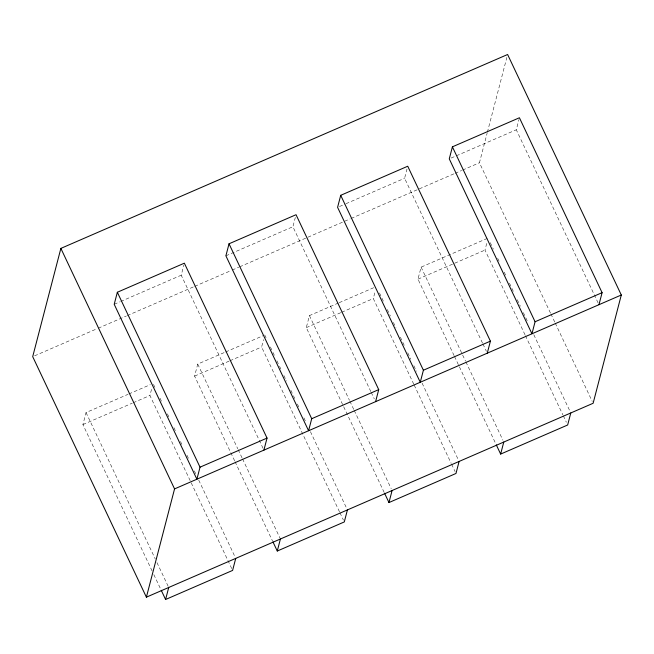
<?xml version="1.0" encoding="UTF-8"?>
<svg xmlns="http://www.w3.org/2000/svg" width="654" height="654" viewBox="0 0 654 654"><rect width="100%" height="100%" fill="white"/><g stroke="black" fill="none" stroke-linecap="round" stroke-linejoin="round"><path stroke-width="0.49" stroke-dasharray="3.27 2.45" d="M152.104 570.967L82.911 424.585L86.042 412.56L127.922 394.378M231.737 568.571L149.921 395.507L152.088 387.176M263.039 448.284L181.223 275.211L183.872 265.034M234.631 460.808L194.598 376.115L197.729 364.082L224.714 352.367M339.5 511.812L261.608 347.029L263.537 339.622M370.81 391.525L292.91 226.734L295.322 217.48M384.176 492.429L306.285 327.638L309.416 315.612L338.265 303.088M413.761 384.168L373.295 298.551L375.216 291.153M482.489 343.048L404.597 178.264L407.009 169.01M454.089 355.572L417.971 279.168L421.094 267.134L487.181 238.457M550.439 312.964L479.439 162.764L487.124 133.236M487.377 132.255L506.842 57.454M525.015 334.774L484.982 250.081L487.148 241.751M598.091 302.859L516.284 129.786L518.933 119.608M114.213 304.298L119.796 301.87M120.728 301.469L181.223 275.211M225.9 255.82L292.91 226.734M339.451 206.541L345.034 204.113M345.966 203.713L404.597 178.264M451.129 158.064L516.284 129.786M34.572 355.85L97.323 328.61M98.264 328.21L126.353 316.013M127.293 315.604L193.788 286.746M194.728 286.338L231.254 270.486M232.186 270.077L238.743 267.233M239.683 266.824L350.192 218.861M351.133 218.452L454.154 173.735M455.094 173.335L461.642 170.49M462.582 170.081L479.439 162.764M128.854 393.978L150.265 384.683M225.646 351.966L262.875 335.804M339.197 302.679L375.494 286.926M82.911 424.585L132.239 403.175M133.171 402.774L149.921 395.507M194.598 376.115L229.031 361.163M229.963 360.763L261.608 347.029M306.285 327.638L340.718 312.694M341.65 312.285L373.295 298.551M417.971 279.168L484.982 250.081M550.872 313.887L554.796 322.177M555.23 323.101L592.254 401.425M490.287 242.65L493.329 249.1M497.686 258.305L499.86 262.908M504.209 272.113L506.384 276.716M509.433 283.157L513.349 291.447M517.265 299.728L520.314 306.178M523.355 312.62L527.271 320.901M533.803 334.709L569.92 411.121M525.448 335.698L562.873 414.865M563.307 415.789L566.356 422.231M482.93 343.971L486.404 351.329M421.094 267.134L465.484 361.033M465.918 361.956L502.91 440.207M454.522 356.495L495.863 443.952M379.467 292.967L383.383 301.257M387.307 309.538L390.348 315.98M393.397 322.43L396.005 327.948M400.354 337.162L404.278 345.443M407.753 352.808L410.802 359.25M413.851 365.692L416.459 371.219M422.116 383.187L458.667 460.514M414.203 385.092L451.186 463.343M451.62 464.258L455.102 471.624M371.243 392.441L374.284 398.883M309.416 315.612L349.449 400.305M349.882 401.229L353.798 409.51M354.231 410.434L391.223 488.685M264.739 335.003L266.047 337.758M270.396 346.963L272.571 351.574M273.004 352.49L274.312 355.253M276.92 360.779L279.103 365.382M279.536 366.297L280.836 369.06M283.885 375.502L286.493 381.029M290.85 390.234L293.025 394.836M293.458 395.76L294.766 398.523M297.374 404.041L299.548 408.644M303.906 417.857L306.08 422.459M310.429 431.665L346.546 508.068M339.941 512.736L343.415 520.102M197.729 364.082L237.762 448.775M238.195 449.699L242.111 457.988M242.552 458.904L279.977 538.079M235.064 461.732L272.489 540.899M153.486 384.397L155.668 388.999M160.017 398.204L162.192 402.807M167.416 413.851L169.59 418.454M173.939 427.659L176.114 432.261M180.471 441.475L182.646 446.077M186.995 455.282L189.169 459.885M194.393 470.929L195.701 473.692M198.742 480.134L234.868 556.546M86.042 412.56L155.235 558.933M156.976 562.612L168.291 586.548M153.845 574.645L160.81 589.377"/><path stroke-width="0.98" d="M60.871 248.397L32.7 356.659L146.39 597.167L593.129 403.273L621.3 295.003L507.61 54.503L60.871 248.397L174.561 488.906L146.39 597.167M117.344 292.264L114.213 304.298L196.895 479.21L200.026 467.177L117.344 292.264L184.354 263.178L267.036 438.09L263.905 450.124M229.031 243.787L225.9 255.82L308.582 430.733L311.713 418.707L229.031 243.787L296.041 214.708L378.723 389.62L375.592 401.646M235.734 558.385L232.603 570.419L165.593 599.497L168.724 587.472M340.718 195.317L337.587 207.343L420.269 382.255L423.4 370.229L340.718 195.317L407.728 166.23L490.41 341.143L487.279 353.176M347.421 509.916L344.29 521.941L277.28 551.028L280.411 538.994M452.404 146.839L449.273 158.873L531.955 333.785L535.078 321.752L452.404 146.839L519.415 117.761L602.097 292.673L598.966 304.699M459.108 461.438L455.977 473.471L388.966 502.55L392.098 490.525M570.787 412.96L567.664 424.994L500.645 454.08L503.776 442.047M200.026 467.177L267.036 438.09M311.713 418.707L378.723 389.62M423.4 370.229L490.41 341.143M535.078 321.752L602.097 292.673M174.561 488.906L621.3 295.003M496.296 444.875L500.645 454.08M384.609 493.345L388.966 502.55M272.931 541.823L277.28 551.028M161.244 590.292L165.593 599.497"/></g></svg>
